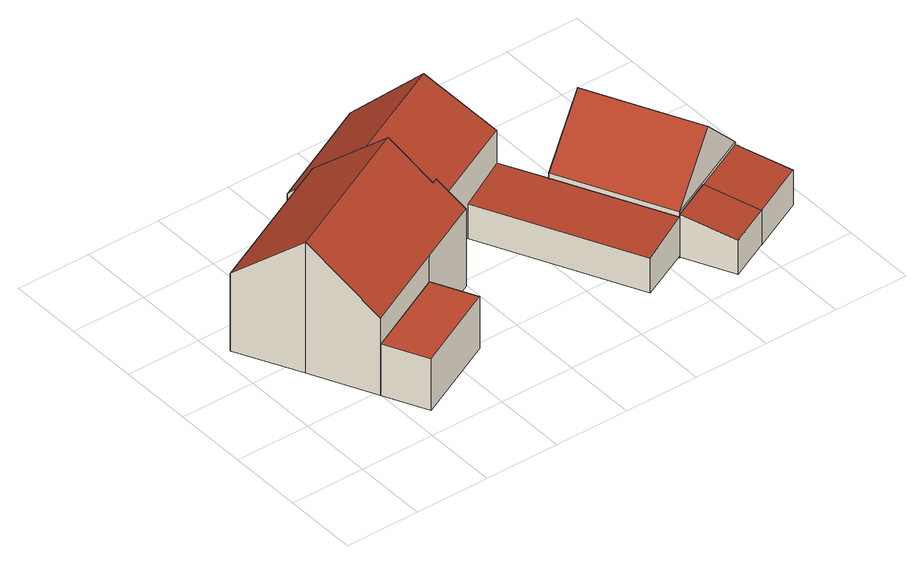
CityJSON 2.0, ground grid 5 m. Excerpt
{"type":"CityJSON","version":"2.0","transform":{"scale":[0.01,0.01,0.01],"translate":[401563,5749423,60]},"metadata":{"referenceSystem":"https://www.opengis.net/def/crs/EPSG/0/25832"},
"CityObjects":{
"building1":{"type":"Building","attributes":{"Gemeindeschluessel":"05515000","Geometrietyp2DReferenz":"3000","function":"31001_1000"},"address":[{"country":"Germany","locality":"Münster","thoroughfareNumber":"83","thoroughfareName":"Rehbaum"}],"children":["building1-1","building1-2"]},
"building1-1":{"type":"BuildingPart","attributes":{"roofType":"3100","measuredHeight":9.33},"parents":["building1"],"geometry":[{"type":"Solid","lod":"2","boundaries":[[[[0,1,2,3]],[[4,5,1,0]],[[6,7,5,4]],[[8,9,10,7,6]],[[11,12,13,14,15]],[[16,17,12,11]],[[18,19,17,16]],[[3,2,19,18]],[[15,8,6,4,0,3,11]],[[18,16,11,3]],[[1,5,7,10,13,12,17,19,2]],[[14,9,8,15]],[[13,10,9,14]]]],"semantics":{"surfaces":[{"type":"WallSurface"},{"type":"RoofSurface"},{"type":"GroundSurface"},{"type":"ClosureSurface"}],"values":[[0,0,0,0,0,0,0,0,1,1,2,0,3]]}}]},
"building1-2":{"type":"BuildingPart","attributes":{"roofType":"1000","measuredHeight":3.69},"parents":["building1"],"geometry":[{"type":"Solid","lod":"2","boundaries":[[[[20,21,10,9]],[[22,23,21,20]],[[14,13,23,22]],[[22,20,9,14]],[[21,23,13,10]],[[13,14,9,10]]]],"semantics":{"surfaces":[{"type":"WallSurface"},{"type":"RoofSurface"},{"type":"GroundSurface"},{"type":"ClosureSurface"}],"values":[[0,0,0,1,2,3]]}}]},
"building2":{"type":"Building","attributes":{"Gemeindeschluessel":"05515000","Geometrietyp2DReferenz":"3000","function":"31001_2460","roofType":"3100","measuredHeight":7.55},"geometry":[{"type":"Solid","lod":"2","boundaries":[[[[24,25,26,27]],[[28,29,25,24]],[[30,31,29,28]],[[32,33,31,30]],[[34,35,33,32]],[[36,37,35,34]],[[38,39,37,36]],[[27,26,39,38]],[[32,30,28,24,34]],[[27,38,36,34,24]],[[25,29,31,33,35,37,39,26]]]],"semantics":{"surfaces":[{"type":"WallSurface"},{"type":"RoofSurface"},{"type":"GroundSurface"}],"values":[[0,0,0,0,0,0,0,0,1,1,2]]}}]},
"building3":{"type":"Building","attributes":{"Gemeindeschluessel":"05515000","Geometrietyp2DReferenz":"3000","function":"51009_1610","roofType":"2100","measuredHeight":2.77},"geometry":[{"type":"Solid","lod":"2","boundaries":[[[[40,41,42,43]],[[44,45,41,40]],[[46,47,45,44]],[[48,49,47,46]],[[43,42,49,48]],[[46,44,40,43,48]],[[41,45,47,49,42]]]],"semantics":{"surfaces":[{"type":"WallSurface"},{"type":"RoofSurface"},{"type":"GroundSurface"}],"values":[[0,0,0,0,0,1,2]]}}]},
"building4":{"type":"Building","attributes":{"Gemeindeschluessel":"05515000","Geometrietyp2DReferenz":"3000","function":"31001_2700","roofType":"2100","measuredHeight":3.07},"geometry":[{"type":"Solid","lod":"2","boundaries":[[[[50,51,52,53]],[[54,55,51,50]],[[56,57,55,54]],[[53,52,57,56]],[[54,50,53,56]],[[51,55,57,52]]]],"semantics":{"surfaces":[{"type":"WallSurface"},{"type":"RoofSurface"},{"type":"GroundSurface"}],"values":[[0,0,0,0,1,2]]}}]},
"building5":{"type":"Building","attributes":{"Gemeindeschluessel":"05515000","Geometrietyp2DReferenz":"3000","function":"31001_2460","roofType":"5000","measuredHeight":6.82},"geometry":[{"type":"Solid","lod":"2","boundaries":[[[[58,59,60,61]],[[62,63,59,58]],[[64,65,63,62]],[[61,60,65,64]],[[66,67,58,61]],[[66,64,62]],[[62,67,66]],[[64,66,61]],[[58,67,62]],[[59,63,65,60]]]],"semantics":{"surfaces":[{"type":"WallSurface"},{"type":"RoofSurface"},{"type":"GroundSurface"}],"values":[[0,0,0,0,1,1,1,0,0,2]]}}]},
"building6":{"type":"Building","attributes":{"Gemeindeschluessel":"05515000","Geometrietyp2DReferenz":"3000","function":"51009_1610","roofType":"2100","measuredHeight":3.11},"geometry":[{"type":"Solid","lod":"2","boundaries":[[[[54,68,69,56]],[[70,65,68,54]],[[71,72,65,70]],[[56,69,72,71]],[[70,54,56,71]],[[68,65,72,69]]]],"semantics":{"surfaces":[{"type":"WallSurface"},{"type":"RoofSurface"},{"type":"GroundSurface"}],"values":[[0,0,0,0,1,2]]}}]}
},
"vertices":[
[1357,1081,792],[1357,1081,87],[1233,1335,87],[1233,1335,1020],[1393,1099,792],[1393,1099,87],[1476,930,640],[1476,930,87],[1047,720,640],[1047,720,456],[1047,720,87],[273,865,1020],[273,865,87],[480,442,87],[480,442,456],[480,442,639],[65,1288,639],[65,1288,87],[1026,1758,640],[1026,1758,87],
[1185,438,456],[1185,438,87],[619,158,456],[619,158,87],
[1156,1492,838],[1156,1492,82],[1357,1081,82],[1357,1081,586],[1026,1758,555],[1026,1758,82],[958,1903,401],[958,1903,82],[1696,2268,400],[1696,2268,82],[1897,1856,838],[1897,1856,82],[2099,1445,585],[2099,1445,82],[1393,1099,586],[1393,1099,82],
[2099,1445,354],[2099,1445,77],[1760,1279,77],[1760,1279,326],[2243,1152,354],[2243,1152,77],[2602,417,354],[2602,417,77],[2260,252,326],[2260,252,77],
[2602,417,374],[2602,417,67],[2764,90,67],[2764,90,311],[2878,551,373],[2878,551,67],[3038,224,311],[3038,224,67],
[2243,1152,391],[2243,1152,62],[2602,417,62],[2602,417,391],[2886,1464,391],[2886,1464,62],[3245,729,391],[3245,729,62],[2933,578,743],[2574,1312,743],
[2878,551,62],[3038,224,62],[3245,729,373],[3405,402,311],[3405,402,62]
]}
